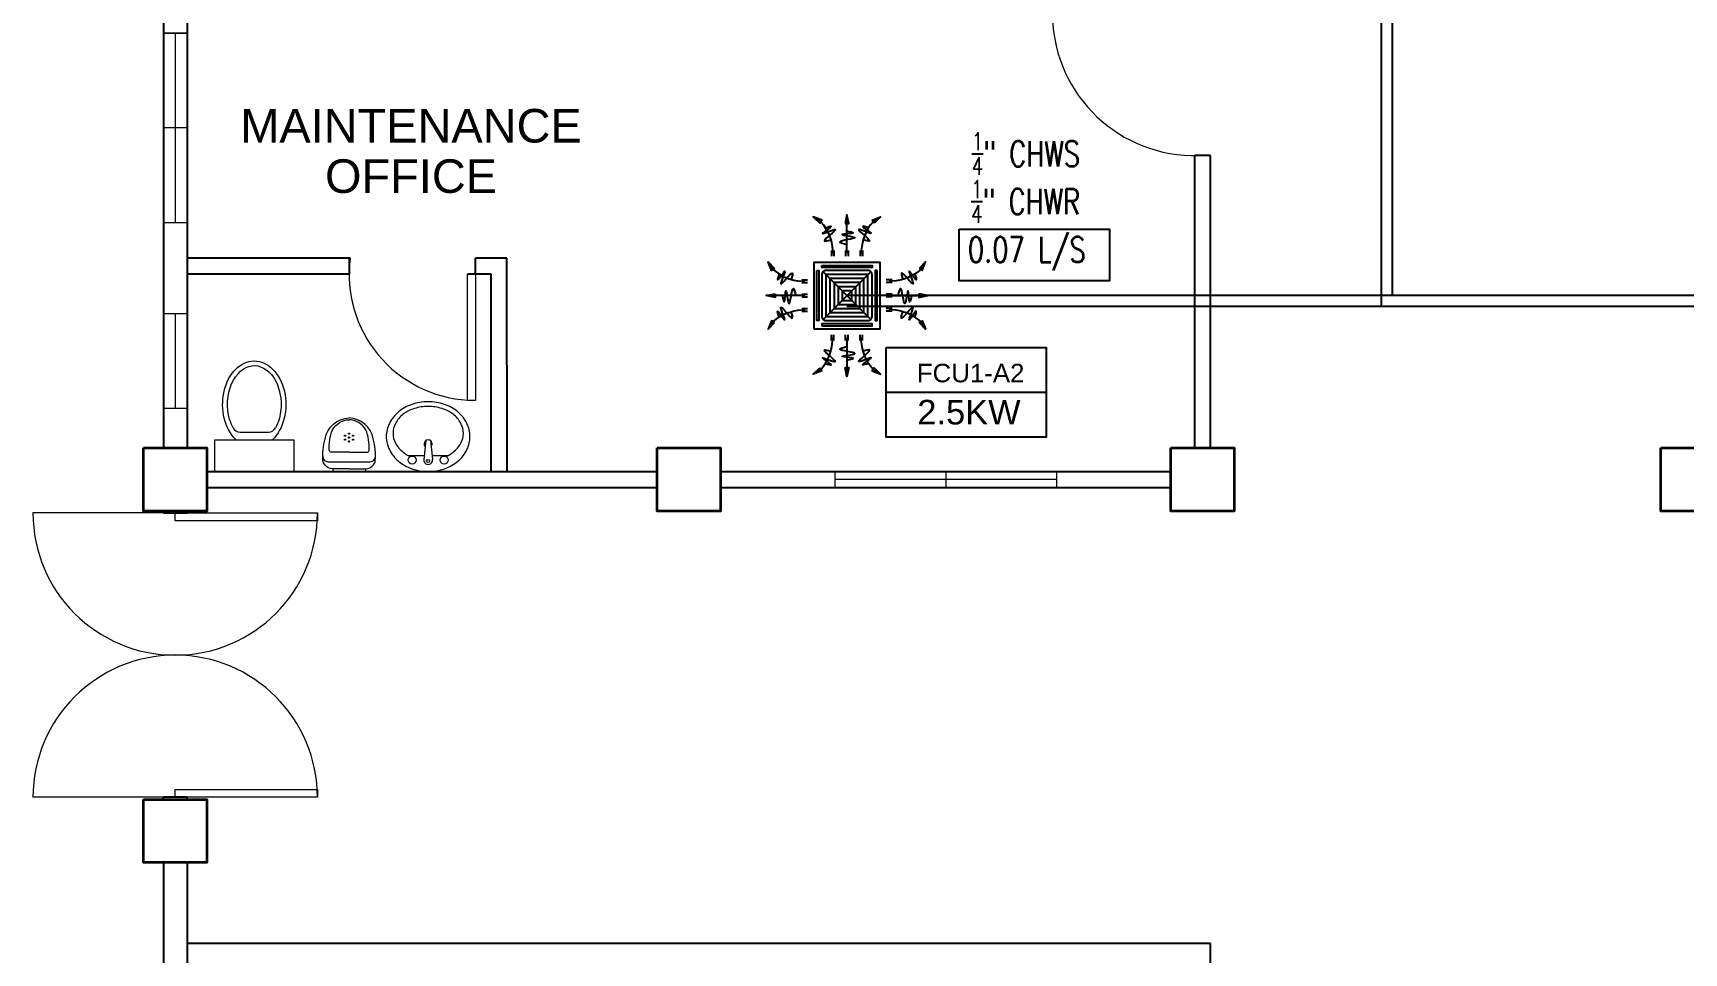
# Model space of a CAD drawing. Header units: millimetres. Extents: x 5 to 430, y 3 to 339.
# Drawn here: x 135.44 to 145.88, y 206.01 to 211.83 of the extents above; entities that cross this region are included whole.
import ezdxf

# ---------------------------------------------------------------- set-up
doc = ezdxf.new("R2010")
doc.units = ezdxf.units.MM
doc.header["$MEASUREMENT"] = 0
for name, color, linetype in [('AIR', 7, 'Continuous'), ('fcu line', 7, 'Continuous'), ('fcu return', 7, 'Continuous'), ('label', 7, 'Continuous'), ('Legends', 7, 'Continuous'), ('pipe label', 7, 'Continuous')]:
    doc.layers.add(name, color=color, linetype=linetype)
doc.styles.add('Arch-Dim', font='simplex.shx', dxfattribs={"width": 0.75})
doc.styles.get("Standard").update_dxf_attribs({"font": 'arial.ttf'})
doc.styles.add('SWISSLT175', font='swissl.ttf', dxfattribs={"height": 0.175})

# ---------------------------------------------------------------- blocks, each defined once
blk = doc.blocks.new('FCU-13000P (CASSETTE SPLIT)')
at = {"layer": 'AIR', "ltscale": 3}
for p, q in [((0, 0.523), (0, 1)), ((-0.193, 0.558), (-0.193, 0.487)), ((-0.162, 0.558), (-0.162, 0.487)), ((-0.016, 0.558), (-0.016, 0.487)), ((0.016, 0.558), (0.016, 0.487)), ((0.162, 0.558), (0.162, 0.487)), ((0.193, 0.558), (0.193, 0.487)), ((-0.523, 0), (-1, 0)), ((-0.558, 0.193), (-0.487, 0.193)), ((-0.558, 0.162), (-0.487, 0.162)), ((-0.558, 0.016), (-0.487, 0.016)), ((0.558, 0.193), (0.487, 0.193)), ((0.558, 0.162), (0.487, 0.162)), ((0.558, 0.016), (0.487, 0.016)), ((0.523, 0), (1, 0)), ((-0.558, -0.016), (-0.487, -0.016)), ((-0.558, -0.162), (-0.487, -0.162)), ((-0.558, -0.193), (-0.487, -0.193)), ((0.558, -0.016), (0.487, -0.016)), ((0.558, -0.162), (0.487, -0.162)), ((0.558, -0.193), (0.487, -0.193)), ((-0.193, -0.558), (-0.193, -0.487)), ((-0.162, -0.558), (-0.162, -0.487)), ((-0.016, -0.558), (-0.016, -0.487)), ((0, -0.523), (0, -1)), ((0.016, -0.558), (0.016, -0.487)), ((0.162, -0.558), (0.162, -0.487)), ((0.193, -0.558), (0.193, -0.487))]:
    blk.add_line(p, q, dxfattribs=at)
at = {"layer": 'AIR'}
for p, q in [((0.295, -0.295), (-0.295, 0.295)), ((0.295, 0.295), (-0.295, -0.295))]:
    blk.add_line(p, q, dxfattribs=at)
at = {"layer": 'AIR', "ltscale": 3}
for points in [[(-0.335, 0.895), (-0.311, 0.932), (-0.416, 0.973)], [(-0.022, 0.89), (0.022, 0.89), (0, 1)], [(0.335, 0.895), (0.311, 0.932), (0.416, 0.973)], [(-0.895, 0.335), (-0.932, 0.311), (-0.973, 0.416)], [(0.895, 0.335), (0.932, 0.311), (0.973, 0.416)], [(-0.89, 0.022), (-0.89, -0.022), (-1, 0)], [(0.89, 0.022), (0.89, -0.022), (1, 0)], [(-0.895, -0.335), (-0.932, -0.311), (-0.973, -0.416)], [(0.895, -0.335), (0.932, -0.311), (0.973, -0.416)], [(-0.335, -0.895), (-0.311, -0.932), (-0.416, -0.973)], [(-0.022, -0.89), (0.022, -0.89), (0, -1)], [(0.335, -0.895), (0.311, -0.932), (0.416, -0.973)]]:
    blk.add_lwpolyline(points, close=True, dxfattribs=at)
at = {"layer": 'AIR'}
for points in [[(-0.323, 0.914, -0.171809), (-0.178, 0.558), (-0.178, 0.522)], [(0.323, 0.914, 0.171809), (0.178, 0.558), (0.178, 0.522)], [(-0.914, 0.323, 0.171809), (-0.558, 0.178), (-0.522, 0.178)], [(0.914, 0.323, -0.171809), (0.558, 0.178), (0.522, 0.178)], [(-0.914, -0.323, -0.171809), (-0.558, -0.178), (-0.522, -0.178)], [(0.914, -0.323, 0.171809), (0.558, -0.178), (0.522, -0.178)], [(-0.323, -0.914, 0.171809), (-0.178, -0.558), (-0.178, -0.522)], [(0.323, -0.914, -0.171809), (0.178, -0.558), (0.178, -0.522)]]:
    blk.add_lwpolyline(points, format="xyb", dxfattribs=at)
for points in [[(-0.41, -0.41), (0.41, -0.41), (0.41, 0.41), (-0.41, 0.41)], [(-0.373, 0.31), (-0.348, 0.31), (-0.348, -0.31), (-0.373, -0.31)], [(-0.31, 0.372), (0.31, 0.372), (0.31, 0.348), (-0.31, 0.348)], [(-0.26, -0.26), (0.26, -0.26), (0.26, 0.26), (-0.26, 0.26)], [(-0.21, -0.21), (0.21, -0.21), (0.21, 0.21), (-0.21, 0.21)], [(0.372, 0.31), (0.348, 0.31), (0.348, -0.31), (0.372, -0.31)], [(-0.16, -0.16), (0.16, -0.16), (0.16, 0.16), (-0.16, 0.16)], [(-0.11, -0.11), (0.11, -0.11), (0.11, 0.11), (-0.11, 0.11)], [(-0.06, -0.06), (0.06, -0.06), (0.06, 0.06), (-0.06, 0.06)], [(-0.31, -0.373), (0.31, -0.373), (0.31, -0.348), (-0.31, -0.348)]]:
    blk.add_lwpolyline(points, close=True, dxfattribs=at)
blk.add_lwpolyline([(-0.26, -0.31), (0.26, -0.31, 0.414214), (0.31, -0.26), (0.31, 0.26, 0.414214), (0.26, 0.31), (-0.26, 0.31, 0.414214), (-0.31, 0.26), (-0.31, -0.26, 0.414214)], format="xyb", close=True, dxfattribs=at)
at = {"layer": 'AIR', "ltscale": 3}
for points in [[(-0.268, 0.84), (-0.231, 0.852), (-0.134, 0.882), (-0.422, 0.704), (0.005, 0.903), (-0.358, 0.645), (-0.239, 0.678), (-0.199, 0.69)], [(0.268, 0.84), (0.231, 0.852), (0.134, 0.882), (0.422, 0.704), (-0.005, 0.903), (0.358, 0.645), (0.239, 0.678), (0.199, 0.69)], [(-0.84, 0.268), (-0.852, 0.231), (-0.882, 0.134), (-0.704, 0.422), (-0.903, -0.005), (-0.645, 0.358), (-0.678, 0.239), (-0.69, 0.199)], [(0.84, 0.268), (0.852, 0.231), (0.882, 0.134), (0.704, 0.422), (0.903, -0.005), (0.645, 0.358), (0.678, 0.239), (0.69, 0.199)], [(-0.84, -0.268), (-0.852, -0.231), (-0.882, -0.134), (-0.704, -0.422), (-0.903, 0.005), (-0.645, -0.358), (-0.678, -0.239), (-0.69, -0.199)], [(0.84, -0.268), (0.852, -0.231), (0.882, -0.134), (0.704, -0.422), (0.903, 0.005), (0.645, -0.358), (0.678, -0.239), (0.69, -0.199)], [(-0.268, -0.84), (-0.231, -0.852), (-0.134, -0.882), (-0.422, -0.704), (0.005, -0.903), (-0.358, -0.645), (-0.239, -0.678), (-0.199, -0.69)], [(0.268, -0.84), (0.231, -0.852), (0.134, -0.882), (0.422, -0.704), (-0.005, -0.903), (0.358, -0.645), (0.239, -0.678), (0.199, -0.69)]]:
    blk.add_open_spline(points, degree=3, knots=[0.0032834, 0.0032834, 0.0032834, 0.0032834, 0.0712567, 0.1924075, 0.3347111, 0.5062145, 0.5813292, 0.5813292, 0.5813292, 0.5813292], dxfattribs=at)
for points in [[(0, 0.8), (0.077, 0.776), (-0.058, 0.755), (0.098, 0.718), (-0.087, 0.663), (0, 0.631)], [(-0.8, 0), (-0.776, -0.077), (-0.755, 0.058), (-0.718, -0.098), (-0.663, 0.087), (-0.631, 0)], [(0.8, 0), (0.776, -0.077), (0.755, 0.058), (0.718, -0.098), (0.663, 0.087), (0.631, 0)], [(0, -0.8), (0.077, -0.776), (-0.058, -0.755), (0.098, -0.718), (-0.087, -0.663), (0, -0.631)]]:
    blk.add_spline(points, degree=3, dxfattribs=at)
for points in [[(-0.416, 0.973), (-0.335, 0.895), (-0.311, 0.932)], [(0, 1), (-0.022, 0.89), (0.022, 0.89)], [(0.416, 0.973), (0.335, 0.895), (0.311, 0.932)], [(-0.973, 0.416), (-0.895, 0.335), (-0.932, 0.311)], [(0.973, 0.416), (0.895, 0.335), (0.932, 0.311)], [(-1, 0), (-0.89, 0.022), (-0.89, -0.022)], [(1, 0), (0.89, 0.022), (0.89, -0.022)], [(-0.973, -0.416), (-0.895, -0.335), (-0.932, -0.311)], [(0.973, -0.416), (0.895, -0.335), (0.932, -0.311)], [(-0.416, -0.973), (-0.335, -0.895), (-0.311, -0.932)], [(0, -1), (-0.022, -0.89), (0.022, -0.89)], [(0.416, -0.973), (0.335, -0.895), (0.311, -0.932)]]:
    blk.add_solid(points, dxfattribs=at)

msp = doc.modelspace()

# ---------------------------------------------------------------- linework, layer by layer
at = {"color": 8, "lineweight": 25}
for p, q in [((136.262, 214.807), (136.262, 209.207)), ((136.412, 214.807), (136.412, 209.207)), ((142.787, 209.207), (142.787, 211.057)), ((142.887, 211.057), (142.787, 211.057)), ((142.887, 209.207), (142.887, 211.057)), ((137.444, 210.407), (136.412, 210.407)), ((137.437, 210.407), (137.437, 210.307)), ((138.436, 210.407), (138.237, 210.407)), ((138.237, 210.307), (138.237, 210.407)), ((138.437, 209.057), (138.436, 210.407)), ((137.437, 210.307), (136.412, 210.307)), ((138.337, 210.307), (138.187, 210.307)), ((138.337, 210.307), (138.237, 210.307)), ((138.337, 209.057), (138.337, 210.307)), ((136.537, 209.057), (139.387, 209.057)), ((139.787, 209.057), (142.637, 209.057)), ((136.537, 208.957), (139.387, 208.957)), ((139.787, 208.957), (142.637, 208.957)), ((136.262, 208.807), (136.262, 208.795)), ((136.412, 208.807), (136.412, 208.795)), ((136.262, 208.795), (136.412, 208.795)), ((136.412, 206.995), (136.262, 206.995)), ((136.262, 206.982), (136.262, 206.995)), ((136.412, 206.982), (136.412, 206.995)), ((136.262, 206.582), (136.262, 203.232)), ((136.412, 206.582), (136.262, 206.582)), ((136.412, 206.582), (136.412, 203.232)), ((142.887, 206.07), (136.412, 206.07)), ((142.887, 204.232), (142.887, 206.07))]:
    msp.add_line(p, q, dxfattribs=at)
at = {"color": 8, "lineweight": 9}
for p, q in [((136.412, 211.832), (136.262, 211.832)), ((136.337, 211.832), (136.337, 210.632)), ((136.412, 211.232), (136.412, 211.832)), ((136.412, 211.232), (136.262, 211.232)), ((136.412, 211.232), (136.412, 210.632)), ((136.412, 210.632), (136.262, 210.632)), ((136.262, 209.457), (136.262, 210.057)), ((136.262, 210.057), (136.412, 210.057)), ((136.337, 210.057), (136.337, 209.457)), ((136.412, 209.457), (136.262, 209.457)), ((136.587, 209.057), (136.587, 209.257)), ((136.587, 209.257), (137.087, 209.257)), ((136.747, 209.307), (136.928, 209.307)), ((137.087, 209.257), (137.087, 209.057)), ((137.923, 209.255), (137.91, 209.134)), ((137.952, 209.255), (137.965, 209.134)), ((137.305, 209.119), (137.569, 209.119)), ((137.087, 209.057), (136.587, 209.057)), ((140.512, 208.957), (140.512, 209.057)), ((141.212, 209.057), (141.912, 209.057)), ((141.212, 209.057), (141.212, 208.957)), ((141.912, 209.057), (141.912, 208.957)), ((141.912, 209.007), (140.512, 209.007)), ((141.912, 208.957), (140.512, 208.957))]:
    msp.add_line(p, q, dxfattribs=at)
at = {"color": 8, "lineweight": -2}
msp.add_line((137.444, 210.407), (137.437, 210.407), dxfattribs=at)
at = {"color": 8, "lineweight": 13}
for p, q in [((138.187, 209.507), (138.187, 210.307)), ((138.237, 210.307), (138.237, 209.507)), ((138.237, 209.507), (138.187, 209.507)), ((136.337, 208.795), (135.437, 208.795)), ((136.337, 208.795), (137.237, 208.795)), ((136.337, 208.745), (136.337, 208.795)), ((137.237, 208.745), (136.337, 208.745)), ((137.237, 208.795), (137.237, 208.745)), ((136.337, 207.045), (137.237, 207.045)), ((136.337, 206.995), (136.337, 207.045)), ((137.237, 207.045), (137.237, 206.995)), ((136.337, 206.995), (135.437, 206.995)), ((137.237, 206.995), (136.337, 206.995))]:
    msp.add_line(p, q, dxfattribs=at)
at = {"color": 8, "lineweight": 9}
for points in [[(136.262, 211.832), (136.412, 211.832), (136.412, 210.632), (136.262, 210.632)], [(136.262, 210.057), (136.412, 210.057), (136.412, 209.457), (136.262, 209.457)], [(140.512, 209.057), (141.912, 209.057), (141.912, 208.957), (140.512, 208.957)]]:
    msp.add_lwpolyline(points, close=True, dxfattribs=at)
msp.add_lwpolyline([(138.202, 209.278, 0.11576), (138.183, 209.361, 0.104047), (138.125, 209.435, 0.090875), (138.041, 209.482, 0.083344), (137.937, 209.499, 0.083344), (137.834, 209.482, 0.090875), (137.75, 209.435, 0.104047), (137.692, 209.361, 0.11576), (137.672, 209.278, 0.11576), (137.692, 209.196, 0.104047), (137.75, 209.122, 0.090875), (137.834, 209.075, 0.083344), (137.937, 209.057, 0.083344), (138.041, 209.075, 0.090875), (138.125, 209.122, 0.104047), (138.183, 209.196, 0.11576)], format="xyb", close=True, dxfattribs=at)
for points in [[(138.16, 209.299, 0.124838), (138.144, 209.362, 0.105788), (138.095, 209.42, 0.086697), (138.025, 209.456, 0.076776), (137.937, 209.469, 0.076776), (137.85, 209.456, 0.086697), (137.78, 209.42, 0.105788), (137.731, 209.362, 0.124838), (137.715, 209.299, 0.124838), (137.731, 209.237, 0.105788), (137.78, 209.179, 0.040067), (137.811, 209.159), (137.913, 209.159, 0.040067)], [(137.334, 209.075, -0.232594), (137.283, 209.099, -0.150533), (137.272, 209.126, -0.085973), (137.285, 209.265, -0.343308), (137.437, 209.397)], [(137.437, 209.179), (137.326, 209.179, -0.398633), (137.311, 209.193, -0.107696), (137.332, 209.321, -0.267529), (137.437, 209.385)], [(137.541, 209.075, 0.232594), (137.592, 209.099, 0.150533), (137.603, 209.126, 0.085973), (137.59, 209.265, 0.343308), (137.437, 209.397)], [(137.437, 209.179), (137.549, 209.179, 0.398633), (137.564, 209.193, 0.107696), (137.543, 209.321, 0.267529), (137.437, 209.385)], [(137.962, 209.159), (138.064, 209.159, 0.040067), (138.095, 209.179, 0.105788), (138.144, 209.237, 0.124838), (138.16, 209.299, 0.124838)]]:
    msp.add_lwpolyline(points, format="xyb", dxfattribs=at)
at = {"color": 8, "lineweight": 35}
for points in [[(136.137, 209.207), (136.537, 209.207), (136.537, 208.807), (136.137, 208.807)], [(139.387, 209.207), (139.787, 209.207), (139.787, 208.807), (139.387, 208.807)], [(142.637, 209.207), (143.037, 209.207), (143.037, 208.807), (142.637, 208.807)], [(145.737, 209.207), (146.137, 209.207), (146.137, 208.807), (145.737, 208.807)], [(136.137, 206.982), (136.537, 206.982), (136.537, 206.582), (136.137, 206.582)]]:
    msp.add_lwpolyline(points, close=True, dxfattribs=at)
at = {"color": 8, "lineweight": 9}
for points in [[(137.437, 209.075), (137.334, 209.075)], [(137.334, 209.075), (137.334, 209.057), (137.437, 209.057)], [(137.437, 209.075), (137.541, 209.075)], [(137.541, 209.075), (137.541, 209.057), (137.437, 209.057)]]:
    msp.add_lwpolyline(points, dxfattribs=at)
for centre, radius in [((137.412, 209.284), 0.004), ((137.412, 209.259), 0.004), ((137.437, 209.297), 0.004), ((137.437, 209.272), 0.004), ((137.437, 209.247), 0.004), ((137.462, 209.284), 0.004), ((137.462, 209.259), 0.004), ((137.836, 209.13), 0.0255), ((137.937, 209.124), 0.0095), ((138.039, 209.13), 0.0255)]:
    msp.add_circle(centre, radius, dxfattribs=at)
at = {"color": 8, "lineweight": 13}
for centre, radius, start, end in [((142.787, 211.957), 0.9, 181.5911, 271.5911), ((138.237, 210.307), 0.8, 172.8192, 266.4167), ((136.337, 208.795), 0.9, 180, 0), ((136.337, 206.995), 0.9, 0, 180)]:
    msp.add_arc(centre, radius, start, end, dxfattribs=at)
at = {"color": 8, "lineweight": 9}
for centre, radius, start, end in [((136.747, 209.357), 0.05, 208.1501, 270), ((136.928, 209.357), 0.05, 270, 331.9916), ((137.937, 209.232), 0.025, 126.3068, 221.2022), ((137.937, 209.162), 0.0948, 81.2026, 98.7974), ((137.937, 209.232), 0.025, 71.3793, 108.6207), ((137.937, 209.232), 0.025, 318.7978, 53.6932), ((137.305, 209.154), 0.035, 177.3223, 270), ((137.569, 209.154), 0.035, 270, 2.6777), ((137.937, 209.13), 0.028, 173.7545, 6.2455)]:
    msp.add_arc(centre, radius, start, end, dxfattribs=at)
at = {"color": 8, "lineweight": 9, "extrusion": (0, 0, -1)}
msp.add_ellipse((136.837, 209.482), major_axis=(0, -0.275), ratio=0.727273, start_param=0.612555, end_param=5.670631, dxfattribs=at)
at = {"color": 8, "lineweight": 9}
msp.add_open_spline([(136.703, 209.334), (136.694, 209.35), (136.687, 209.368), (136.66, 209.46), (136.665, 209.547), (136.723, 209.678), (136.773, 209.72), (136.871, 209.733), (136.923, 209.707), (136.997, 209.596), (137.015, 209.512), (136.999, 209.398), (136.988, 209.364), (136.972, 209.334)], degree=3, knots=[0.937253, 0.937253, 0.937253, 0.937253, 1.185372, 1.185372, 2.113864, 2.113864, 3.042356, 3.042356, 3.970847, 3.970847, 4.899339, 4.899339, 5.346062, 5.346062, 5.346062, 5.346062], dxfattribs=at)
msp.add_point((137.437, 209.057), dxfattribs=at)
at = {"layer": 'fcu line', "linetype": 'Continuous'}
for p, q in [((144.037, 218.81), (144.037, 210.171)), ((175.418, 210.171), (140.587, 210.171))]:
    msp.add_line(p, q, dxfattribs=at)
at = {"layer": 'fcu return', "linetype": 'Continuous'}
for p, q in [((143.967, 218.88), (143.967, 210.101)), ((175.488, 210.101), (140.587, 210.101))]:
    msp.add_line(p, q, dxfattribs=at)
at = {"layer": 'Legends', "linetype": 'Continuous', "lineweight": 25}
msp.add_line((140.835, 209.559), (141.848, 209.559), dxfattribs=at)
at = {"layer": 'Legends'}
msp.add_lwpolyline([(140.835, 209.843), (141.848, 209.843), (141.848, 209.275), (140.835, 209.275)], close=True, dxfattribs=at)
at = {"layer": 'pipe label', "color": 7, "linetype": 'Continuous', "lineweight": 25}
msp.add_lwpolyline([(141.297, 210.592), (142.249, 210.592), (142.249, 210.265), (141.297, 210.265)], close=True, dxfattribs=at)

# ---------------------------------------------------------------- block references
at = {"layer": 'AIR', "xscale": 0.5113536813550488, "yscale": 0.5113536813550488, "zscale": 0.5113536813550488}
msp.add_blockref('FCU-13000P (CASSETTE SPLIT)', (140.587, 210.171), dxfattribs=at)

# ---------------------------------------------------------------- texts
at = {"layer": 'label', "color": 8, "lineweight": -2, "ltscale": 0.4, "insert": (137.829, 211.085), "char_height": 0.2125, "attachment_point": 5, "line_spacing_factor": 0.9, "style": 'SWISSLT175'}
msp.add_mtext('MAINTENANCE\\POFFICE', dxfattribs=at)
at = {"layer": 'Legends', "linetype": 'Continuous', "lineweight": 25, "attachment_point": 1}
for s, width, insert, char_height in [('FCU1-A2', 0.37214, (141.029, 209.739), 0.117), ('2.5KW', 0.23674, (141.032, 209.511), 0.156)]:
    msp.add_mtext_dynamic_manual_height_columns(s, width=width, gutter_width=1.011, heights=[0], dxfattribs=dict(at, insert=insert, char_height=char_height))
at = {"layer": 'pipe label', "color": 7, "linetype": 'Continuous', "lineweight": 25, "char_height": 0.16, "attachment_point": 1, "style": 'Arch-Dim'}
for s, width, insert in [('\\A1;{\\H0.7x;\\S1/4;}" CHWS', 0.88035, (141.377, 211.203)), ('\\A1;{\\H0.7x;\\S1/4;}" CHWR', 0.88035, (141.373, 210.9)), ('0.07 L/S', 0.89967, (141.352, 210.542))]:
    msp.add_mtext_dynamic_manual_height_columns(s, width=width, gutter_width=1.011, heights=[0], dxfattribs=dict(at, insert=insert))

doc.saveas('drawing.dxf')
